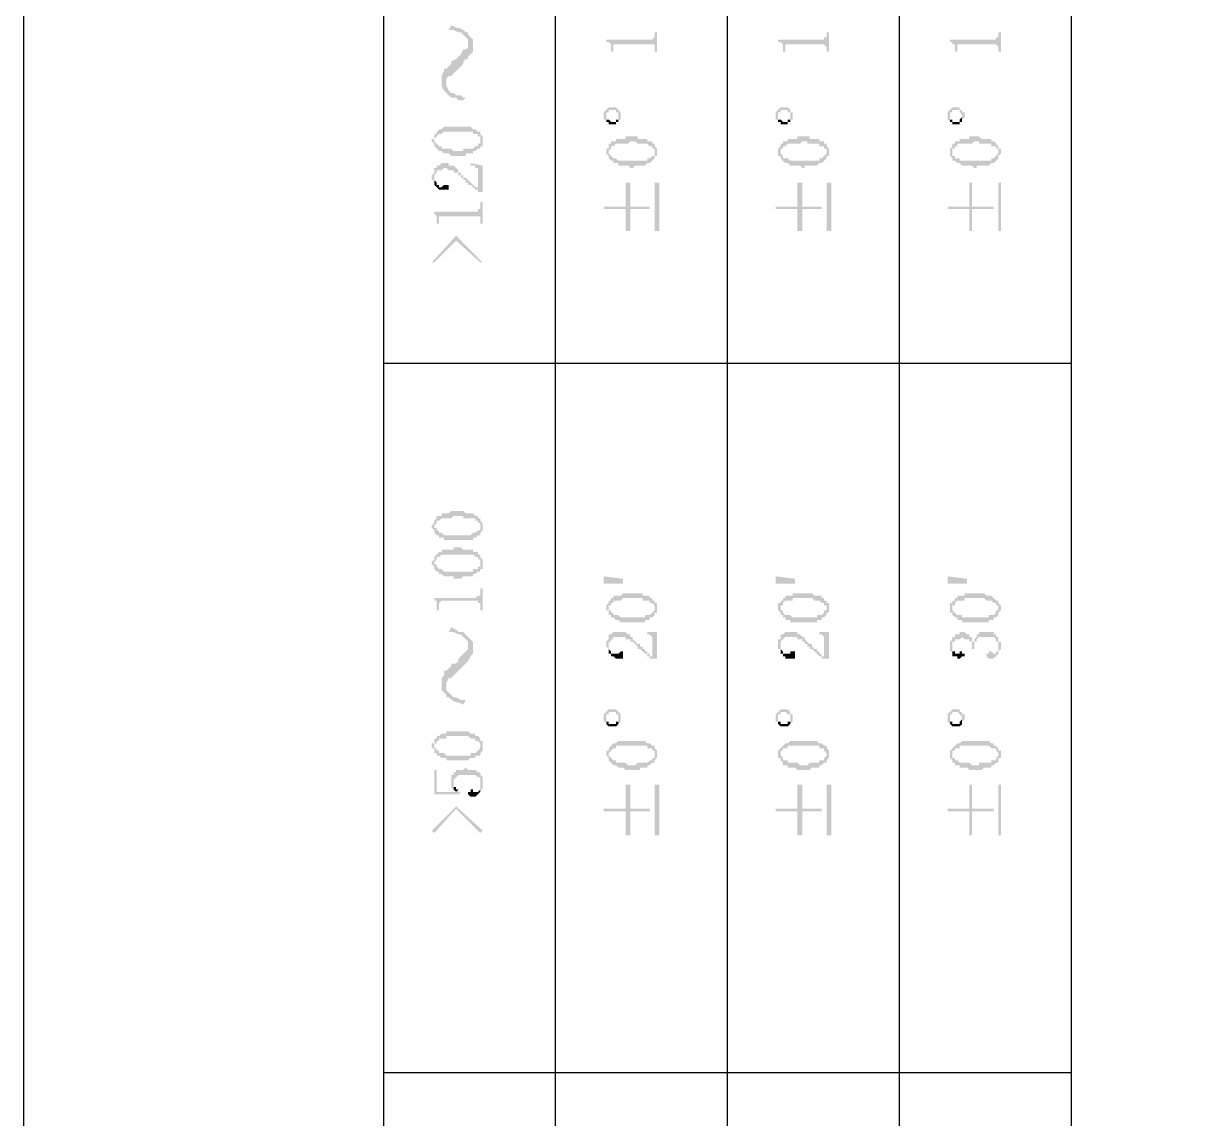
# Model space of a CAD drawing. Header units: millimetres. Extents: x 7018 to 13530, y 4187 to 5692.
# Drawn here: x 13109.91 to 13131.87, y 5208.54 to 5228.95 of the extents above; entities that cross this region are included whole.
import ezdxf

# ---------------------------------------------------------------- set-up
doc = ezdxf.new("R2010")
doc.units = ezdxf.units.MM

msp = doc.modelspace()

# ---------------------------------------------------------------- hatches: boundary and pattern name
at = {"transparency": 33554559}
for points in [[(13117.838, 5228.835), (13117.929, 5228.835), (13118.019, 5228.79), (13118.064, 5228.79), (13118.109, 5228.745), (13118.109, 5228.745), (13118.154, 5228.699), (13118.199, 5228.654), (13118.199, 5228.293), (13118.199, 5228.338), (13118.245, 5228.383), (13118.29, 5228.429), (13118.29, 5228.654), (13118.245, 5228.699), (13118.199, 5228.745), (13118.199, 5228.79), (13118.154, 5228.79), (13118.109, 5228.835), (13118.019, 5228.88), (13117.974, 5228.88), (13117.884, 5228.925)], [(13120.772, 5228.654), (13120.772, 5228.609), (13120.817, 5228.609), (13120.862, 5228.564), (13120.862, 5228.519), (13120.862, 5228.429), (13120.907, 5228.429), (13120.907, 5228.519), (13120.907, 5228.564), (13121.675, 5228.564), (13121.675, 5228.519), (13121.675, 5228.429), (13121.72, 5228.429), (13121.72, 5228.79), (13121.675, 5228.79), (13121.675, 5228.745), (13121.675, 5228.699), (13121.675, 5228.699), (13121.629, 5228.654), (13121.584, 5228.654)], [(13123.976, 5228.654), (13123.976, 5228.609), (13124.021, 5228.609), (13124.067, 5228.564), (13124.067, 5228.519), (13124.067, 5228.429), (13124.112, 5228.429), (13124.112, 5228.519), (13124.112, 5228.564), (13124.834, 5228.564), (13124.879, 5228.519), (13124.879, 5228.429), (13124.924, 5228.429), (13124.924, 5228.79), (13124.879, 5228.79), (13124.879, 5228.745), (13124.879, 5228.699), (13124.834, 5228.699), (13124.834, 5228.654), (13124.789, 5228.654)], [(13127.181, 5228.654), (13127.181, 5228.609), (13127.226, 5228.609), (13127.226, 5228.564), (13127.271, 5228.564), (13127.271, 5228.519), (13127.271, 5228.429), (13127.316, 5228.429), (13127.316, 5228.519), (13127.316, 5228.564), (13128.038, 5228.564), (13128.083, 5228.519), (13128.083, 5228.429), (13128.129, 5228.429), (13128.129, 5228.79), (13128.083, 5228.79), (13128.083, 5228.745), (13128.083, 5228.699), (13128.038, 5228.699), (13128.038, 5228.654), (13127.993, 5228.654)], [(13117.703, 5227.887), (13117.703, 5227.797), (13117.748, 5227.706), (13117.793, 5227.661), (13117.793, 5227.842), (13117.793, 5227.932), (13117.838, 5227.977), (13117.884, 5227.977), (13117.929, 5228.022), (13117.974, 5228.068), (13118.019, 5228.113), (13118.064, 5228.158), (13118.109, 5228.203), (13118.109, 5228.248), (13118.154, 5228.293), (13118.199, 5228.293), (13118.199, 5228.564), (13118.199, 5228.519), (13118.154, 5228.474), (13118.109, 5228.474), (13118.064, 5228.383), (13118.019, 5228.338), (13118.019, 5228.338), (13117.974, 5228.293), (13117.884, 5228.248), (13117.884, 5228.203), (13117.838, 5228.158), (13117.793, 5228.113), (13117.748, 5228.113), (13117.748, 5228.068), (13117.703, 5227.977), (13117.703, 5227.932)], [(13117.793, 5227.661), (13117.793, 5227.661), (13117.838, 5227.616), (13117.884, 5227.571), (13117.974, 5227.571), (13118.019, 5227.526), (13118.109, 5227.526), (13118.154, 5227.571), (13118.109, 5227.571), (13118.064, 5227.616), (13117.974, 5227.616), (13117.929, 5227.661), (13117.884, 5227.661), (13117.838, 5227.706), (13117.793, 5227.797), (13117.793, 5227.842)], [(13120.727, 5227.255), (13120.727, 5227.21), (13120.727, 5227.165), (13120.772, 5227.165), (13120.772, 5227.12), (13120.772, 5227.255), (13120.772, 5227.3), (13120.817, 5227.3), (13120.817, 5227.345), (13120.953, 5227.345), (13120.953, 5227.3), (13120.998, 5227.3), (13120.998, 5227.255), (13120.998, 5227.12), (13120.998, 5227.165), (13121.043, 5227.165), (13121.043, 5227.21), (13121.043, 5227.255), (13121.043, 5227.3), (13121.043, 5227.3), (13120.998, 5227.345), (13120.998, 5227.345), (13120.953, 5227.391), (13120.817, 5227.391), (13120.772, 5227.345), (13120.772, 5227.345), (13120.727, 5227.3)], [(13123.931, 5227.255), (13123.931, 5227.21), (13123.931, 5227.165), (13123.976, 5227.165), (13123.976, 5227.12), (13123.976, 5227.255), (13123.976, 5227.3), (13124.021, 5227.3), (13124.021, 5227.345), (13124.157, 5227.345), (13124.157, 5227.3), (13124.202, 5227.3), (13124.202, 5227.255), (13124.202, 5227.12), (13124.202, 5227.165), (13124.247, 5227.165), (13124.247, 5227.21), (13124.247, 5227.255), (13124.247, 5227.3), (13124.202, 5227.3), (13124.202, 5227.345), (13124.202, 5227.345), (13124.157, 5227.391), (13124.021, 5227.391), (13123.976, 5227.345), (13123.976, 5227.345), (13123.931, 5227.3)], [(13127.136, 5227.255), (13127.136, 5227.21), (13127.136, 5227.165), (13127.136, 5227.165), (13127.181, 5227.12), (13127.181, 5227.255), (13127.181, 5227.3), (13127.226, 5227.3), (13127.226, 5227.345), (13127.361, 5227.345), (13127.361, 5227.3), (13127.361, 5227.3), (13127.406, 5227.255), (13127.406, 5227.12), (13127.406, 5227.165), (13127.406, 5227.165), (13127.452, 5227.21), (13127.452, 5227.255), (13127.452, 5227.3), (13127.406, 5227.3), (13127.406, 5227.345), (13127.361, 5227.345), (13127.361, 5227.391), (13127.226, 5227.391), (13127.181, 5227.345), (13127.181, 5227.345), (13127.136, 5227.3)], [(13120.772, 5227.12), (13120.817, 5227.12), (13120.817, 5227.075), (13120.953, 5227.075), (13120.953, 5227.12), (13120.998, 5227.12), (13120.998, 5227.255), (13120.998, 5227.21), (13120.998, 5227.165), (13120.953, 5227.165), (13120.953, 5227.12), (13120.862, 5227.12), (13120.817, 5227.165), (13120.772, 5227.165), (13120.772, 5227.255), (13120.772, 5227.255)], [(13123.976, 5227.12), (13124.021, 5227.12), (13124.021, 5227.075), (13124.157, 5227.075), (13124.157, 5227.12), (13124.202, 5227.12), (13124.202, 5227.255), (13124.202, 5227.21), (13124.202, 5227.165), (13124.157, 5227.165), (13124.157, 5227.12), (13124.067, 5227.12), (13124.021, 5227.165), (13123.976, 5227.165), (13123.976, 5227.255), (13123.976, 5227.255)], [(13127.181, 5227.12), (13127.226, 5227.12), (13127.226, 5227.075), (13127.361, 5227.075), (13127.361, 5227.12), (13127.406, 5227.12), (13127.406, 5227.255), (13127.406, 5227.21), (13127.406, 5227.21), (13127.361, 5227.165), (13127.361, 5227.12), (13127.226, 5227.12), (13127.226, 5227.165), (13127.181, 5227.165), (13127.181, 5227.255), (13127.181, 5227.255)], [(13117.522, 5226.759), (13117.522, 5226.759), (13117.568, 5226.714), (13117.568, 5226.668), (13117.568, 5226.804), (13117.568, 5226.804), (13117.613, 5226.849), (13117.613, 5226.849), (13117.658, 5226.894), (13117.703, 5226.894), (13117.748, 5226.939), (13118.29, 5226.939), (13118.29, 5226.894), (13118.38, 5226.894), (13118.38, 5226.849), (13118.425, 5226.849), (13118.425, 5226.804), (13118.425, 5226.759), (13118.425, 5226.939), (13118.38, 5226.939), (13118.335, 5226.984), (13118.29, 5226.984), (13118.245, 5227.029), (13117.748, 5227.029), (13117.703, 5226.984), (13117.658, 5226.984), (13117.613, 5226.939), (13117.613, 5226.894), (13117.568, 5226.894), (13117.568, 5226.804), (13117.522, 5226.804)], [(13117.568, 5226.668), (13117.613, 5226.623), (13117.613, 5226.623), (13117.658, 5226.578), (13117.703, 5226.578), (13117.748, 5226.533), (13117.838, 5226.533), (13117.884, 5226.488), (13118.154, 5226.488), (13118.154, 5226.533), (13118.29, 5226.533), (13118.29, 5226.578), (13118.335, 5226.578), (13118.38, 5226.623), (13118.425, 5226.623), (13118.425, 5226.668), (13118.47, 5226.668), (13118.47, 5226.714), (13118.47, 5226.759), (13118.47, 5226.804), (13118.47, 5226.849), (13118.47, 5226.849), (13118.425, 5226.894), (13118.425, 5226.759), (13118.425, 5226.714), (13118.38, 5226.714), (13118.38, 5226.668), (13118.335, 5226.668), (13118.29, 5226.623), (13118.109, 5226.623), (13118.109, 5226.578), (13117.929, 5226.578), (13117.884, 5226.623), (13117.703, 5226.623), (13117.703, 5226.668), (13117.658, 5226.668), (13117.613, 5226.714), (13117.613, 5226.714), (13117.568, 5226.759), (13117.568, 5226.759)], [(13120.772, 5226.578), (13120.772, 5226.533), (13120.772, 5226.533), (13120.817, 5226.488), (13120.817, 5226.443), (13120.817, 5226.578), (13120.817, 5226.578), (13120.862, 5226.623), (13120.862, 5226.668), (13120.907, 5226.668), (13120.953, 5226.714), (13121.178, 5226.714), (13121.223, 5226.759), (13121.314, 5226.759), (13121.359, 5226.714), (13121.539, 5226.714), (13121.584, 5226.668), (13121.629, 5226.668), (13121.629, 5226.623), (13121.675, 5226.623), (13121.675, 5226.578), (13121.675, 5226.714), (13121.629, 5226.714), (13121.629, 5226.759), (13121.539, 5226.759), (13121.539, 5226.804), (13121.359, 5226.804), (13121.359, 5226.849), (13121.133, 5226.849), (13121.133, 5226.804), (13120.953, 5226.804), (13120.953, 5226.759), (13120.862, 5226.759), (13120.862, 5226.714), (13120.817, 5226.714), (13120.817, 5226.668), (13120.817, 5226.623), (13120.772, 5226.623)], [(13120.817, 5226.443), (13120.862, 5226.398), (13120.907, 5226.398), (13120.907, 5226.352), (13120.998, 5226.352), (13120.998, 5226.307), (13121.178, 5226.307), (13121.223, 5226.262), (13121.268, 5226.262), (13121.314, 5226.307), (13121.494, 5226.307), (13121.539, 5226.352), (13121.584, 5226.352), (13121.629, 5226.398), (13121.629, 5226.398), (13121.675, 5226.443), (13121.675, 5226.488), (13121.72, 5226.488), (13121.72, 5226.533), (13121.72, 5226.578), (13121.72, 5226.623), (13121.72, 5226.623), (13121.675, 5226.668), (13121.675, 5226.533), (13121.675, 5226.488), (13121.629, 5226.488), (13121.584, 5226.443), (13121.539, 5226.443), (13121.539, 5226.398), (13120.998, 5226.398), (13120.953, 5226.443), (13120.907, 5226.443), (13120.862, 5226.488), (13120.862, 5226.488), (13120.817, 5226.533), (13120.817, 5226.578)], [(13123.976, 5226.578), (13123.976, 5226.533), (13123.976, 5226.488), (13124.021, 5226.488), (13124.021, 5226.443), (13124.021, 5226.578), (13124.021, 5226.623), (13124.067, 5226.623), (13124.067, 5226.668), (13124.112, 5226.668), (13124.157, 5226.714), (13124.383, 5226.714), (13124.428, 5226.759), (13124.518, 5226.759), (13124.518, 5226.714), (13124.744, 5226.714), (13124.744, 5226.668), (13124.834, 5226.668), (13124.834, 5226.623), (13124.879, 5226.623), (13124.879, 5226.578), (13124.879, 5226.714), (13124.834, 5226.714), (13124.834, 5226.759), (13124.744, 5226.759), (13124.744, 5226.804), (13124.563, 5226.804), (13124.563, 5226.849), (13124.337, 5226.849), (13124.337, 5226.804), (13124.157, 5226.804), (13124.157, 5226.759), (13124.067, 5226.759), (13124.067, 5226.714), (13124.021, 5226.714), (13124.021, 5226.668), (13124.021, 5226.668), (13123.976, 5226.623)], [(13124.021, 5226.443), (13124.067, 5226.398), (13124.067, 5226.398), (13124.112, 5226.352), (13124.157, 5226.352), (13124.202, 5226.307), (13124.383, 5226.307), (13124.428, 5226.262), (13124.473, 5226.262), (13124.473, 5226.307), (13124.698, 5226.307), (13124.744, 5226.352), (13124.789, 5226.352), (13124.834, 5226.398), (13124.834, 5226.398), (13124.879, 5226.443), (13124.879, 5226.488), (13124.924, 5226.488), (13124.924, 5226.533), (13124.924, 5226.578), (13124.924, 5226.623), (13124.924, 5226.623), (13124.879, 5226.668), (13124.879, 5226.533), (13124.879, 5226.533), (13124.834, 5226.488), (13124.834, 5226.488), (13124.789, 5226.443), (13124.744, 5226.443), (13124.744, 5226.398), (13124.202, 5226.398), (13124.157, 5226.443), (13124.067, 5226.443), (13124.067, 5226.488), (13124.067, 5226.488), (13124.021, 5226.533), (13124.021, 5226.578)], [(13127.181, 5226.578), (13127.181, 5226.533), (13127.181, 5226.488), (13127.181, 5226.488), (13127.226, 5226.443), (13127.226, 5226.578), (13127.226, 5226.623), (13127.271, 5226.623), (13127.271, 5226.668), (13127.316, 5226.668), (13127.316, 5226.714), (13127.587, 5226.714), (13127.632, 5226.759), (13127.722, 5226.759), (13127.722, 5226.714), (13127.948, 5226.714), (13127.948, 5226.668), (13128.038, 5226.668), (13128.038, 5226.623), (13128.083, 5226.623), (13128.083, 5226.578), (13128.083, 5226.668), (13128.038, 5226.714), (13128.038, 5226.714), (13127.993, 5226.759), (13127.948, 5226.759), (13127.948, 5226.804), (13127.767, 5226.804), (13127.722, 5226.849), (13127.542, 5226.849), (13127.542, 5226.804), (13127.361, 5226.804), (13127.361, 5226.759), (13127.271, 5226.759), (13127.271, 5226.714), (13127.226, 5226.714), (13127.226, 5226.668), (13127.226, 5226.668), (13127.181, 5226.623)], [(13127.226, 5226.443), (13127.226, 5226.398), (13127.271, 5226.398), (13127.316, 5226.352), (13127.361, 5226.352), (13127.406, 5226.307), (13127.587, 5226.307), (13127.632, 5226.262), (13127.677, 5226.262), (13127.677, 5226.307), (13127.903, 5226.307), (13127.948, 5226.352), (13127.993, 5226.352), (13128.038, 5226.398), (13128.038, 5226.398), (13128.083, 5226.443), (13128.083, 5226.488), (13128.083, 5226.488), (13128.129, 5226.533), (13128.129, 5226.578), (13128.129, 5226.623), (13128.083, 5226.623), (13128.083, 5226.668), (13128.083, 5226.533), (13128.083, 5226.533), (13128.038, 5226.488), (13128.038, 5226.488), (13127.993, 5226.443), (13127.948, 5226.443), (13127.948, 5226.398), (13127.361, 5226.398), (13127.361, 5226.443), (13127.271, 5226.443), (13127.271, 5226.488), (13127.226, 5226.488), (13127.226, 5226.533), (13127.226, 5226.578)], [(13117.522, 5226.082), (13117.522, 5226.037), (13117.568, 5226.037), (13117.568, 5225.946), (13117.568, 5226.082), (13117.568, 5226.127), (13117.568, 5226.127), (13117.613, 5226.172), (13117.613, 5226.217), (13117.703, 5226.217), (13117.748, 5226.262), (13117.793, 5226.262), (13117.838, 5226.217), (13117.929, 5226.217), (13117.929, 5226.172), (13118.019, 5226.172), (13118.019, 5226.127), (13118.064, 5226.127), (13118.064, 5226.082), (13118.109, 5226.082), (13118.109, 5226.037), (13118.154, 5226.037), (13118.154, 5225.991), (13118.199, 5225.991), (13118.199, 5225.946), (13118.245, 5225.946), (13118.29, 5225.901), (13118.29, 5225.901), (13118.335, 5225.856), (13118.38, 5225.856), (13118.38, 5225.811), (13118.38, 5225.901), (13118.335, 5225.901), (13118.29, 5225.946), (13118.29, 5225.946), (13118.245, 5225.991), (13118.245, 5225.991), (13118.199, 5226.037), (13118.199, 5226.037), (13118.154, 5226.082), (13118.109, 5226.082), (13118.109, 5226.127), (13118.064, 5226.127), (13118.064, 5226.172), (13118.019, 5226.172), (13118.019, 5226.217), (13118.019, 5226.217), (13117.974, 5226.262), (13117.974, 5226.262), (13117.929, 5226.307), (13117.838, 5226.307), (13117.838, 5226.352), (13117.703, 5226.352), (13117.658, 5226.307), (13117.613, 5226.307), (13117.613, 5226.262), (13117.568, 5226.262), (13117.568, 5226.217), (13117.568, 5226.172), (13117.568, 5226.172), (13117.522, 5226.127)], [(13118.245, 5226.352), (13118.245, 5226.307), (13118.335, 5226.307), (13118.335, 5226.262), (13118.38, 5226.262), (13118.38, 5226.217), (13118.38, 5225.811), (13118.47, 5225.811), (13118.47, 5226.307)], [(13117.568, 5225.946), (13117.568, 5225.946), (13117.613, 5225.901), (13117.613, 5225.901), (13117.658, 5225.856), (13117.838, 5225.856), (13117.838, 5225.946), (13117.748, 5225.946), (13117.703, 5225.901), (13117.658, 5225.901), (13117.658, 5225.946), (13117.613, 5225.946), (13117.613, 5225.991), (13117.613, 5225.991), (13117.568, 5226.037), (13117.568, 5226.082)], [(13120.727, 5225.54), (13120.727, 5225.495), (13121.133, 5225.495), (13121.133, 5225.089), (13121.223, 5225.089), (13121.223, 5225.495), (13121.584, 5225.495), (13121.584, 5225.54), (13121.223, 5225.54), (13121.223, 5225.991), (13121.133, 5225.991), (13121.133, 5225.54)], [(13121.765, 5225.089), (13121.765, 5225.991), (13121.675, 5225.991), (13121.675, 5225.089)], [(13123.931, 5225.54), (13123.931, 5225.495), (13124.337, 5225.495), (13124.337, 5225.089), (13124.428, 5225.089), (13124.428, 5225.495), (13124.789, 5225.495), (13124.789, 5225.54), (13124.428, 5225.54), (13124.428, 5225.991), (13124.337, 5225.991), (13124.337, 5225.54)], [(13124.969, 5225.089), (13124.969, 5225.991), (13124.879, 5225.991), (13124.879, 5225.089)], [(13127.136, 5225.54), (13127.136, 5225.495), (13127.542, 5225.495), (13127.542, 5225.089), (13127.587, 5225.089), (13127.587, 5225.495), (13127.993, 5225.495), (13127.993, 5225.54), (13127.587, 5225.54), (13127.587, 5225.991), (13127.542, 5225.991), (13127.542, 5225.54)], [(13128.129, 5225.089), (13128.129, 5225.991), (13128.083, 5225.991), (13128.083, 5225.089)], [(13117.522, 5225.45), (13117.568, 5225.45), (13117.568, 5225.405), (13117.568, 5225.405), (13117.613, 5225.36), (13117.613, 5225.314), (13117.613, 5225.224), (13117.658, 5225.224), (13117.658, 5225.36), (13118.425, 5225.36), (13118.425, 5225.314), (13118.425, 5225.224), (13118.47, 5225.224), (13118.47, 5225.63), (13118.425, 5225.63), (13118.425, 5225.54), (13118.425, 5225.495), (13118.38, 5225.495), (13118.38, 5225.45), (13118.335, 5225.45)], [(13117.522, 5224.502), (13117.568, 5224.502), (13117.974, 5224.908), (13118.425, 5224.502), (13118.47, 5224.502), (13117.974, 5224.999)], [(13117.522, 5219.597), (13117.522, 5219.552), (13117.522, 5219.552), (13117.568, 5219.507), (13117.568, 5219.461), (13117.568, 5219.597), (13117.568, 5219.597), (13117.613, 5219.642), (13117.613, 5219.687), (13117.658, 5219.687), (13117.703, 5219.732), (13117.884, 5219.732), (13117.929, 5219.777), (13118.109, 5219.777), (13118.109, 5219.732), (13118.335, 5219.732), (13118.335, 5219.687), (13118.38, 5219.687), (13118.38, 5219.642), (13118.425, 5219.642), (13118.425, 5219.597), (13118.425, 5219.732), (13118.38, 5219.732), (13118.38, 5219.777), (13118.335, 5219.777), (13118.29, 5219.823), (13118.154, 5219.823), (13118.109, 5219.868), (13117.884, 5219.868), (13117.838, 5219.823), (13117.703, 5219.823), (13117.703, 5219.777), (13117.613, 5219.777), (13117.613, 5219.732), (13117.613, 5219.732), (13117.568, 5219.687), (13117.568, 5219.642), (13117.568, 5219.642)], [(13117.568, 5219.461), (13117.613, 5219.416), (13117.658, 5219.416), (13117.658, 5219.371), (13117.748, 5219.371), (13117.748, 5219.326), (13118.29, 5219.326), (13118.29, 5219.371), (13118.335, 5219.371), (13118.38, 5219.416), (13118.425, 5219.416), (13118.425, 5219.461), (13118.425, 5219.461), (13118.47, 5219.507), (13118.47, 5219.552), (13118.47, 5219.597), (13118.47, 5219.642), (13118.47, 5219.642), (13118.425, 5219.687), (13118.425, 5219.552), (13118.425, 5219.507), (13118.38, 5219.507), (13118.335, 5219.461), (13118.29, 5219.461), (13118.245, 5219.416), (13117.748, 5219.416), (13117.703, 5219.461), (13117.658, 5219.461), (13117.658, 5219.507), (13117.613, 5219.507), (13117.613, 5219.552), (13117.568, 5219.552), (13117.568, 5219.597)], [(13117.522, 5218.92), (13117.522, 5218.875), (13117.522, 5218.875), (13117.568, 5218.83), (13117.568, 5218.784), (13117.568, 5218.92), (13117.568, 5218.92), (13117.613, 5218.965), (13117.613, 5219.01), (13117.658, 5219.01), (13117.703, 5219.055), (13118.29, 5219.055), (13118.335, 5219.01), (13118.38, 5219.01), (13118.38, 5218.965), (13118.425, 5218.965), (13118.425, 5218.92), (13118.425, 5219.055), (13118.38, 5219.055), (13118.38, 5219.1), (13118.29, 5219.1), (13118.29, 5219.146), (13118.109, 5219.146), (13118.064, 5219.191), (13117.929, 5219.191), (13117.929, 5219.146), (13117.703, 5219.146), (13117.703, 5219.1), (13117.658, 5219.1), (13117.613, 5219.055), (13117.613, 5219.055), (13117.568, 5219.01), (13117.568, 5218.965), (13117.568, 5218.965)], [(13117.568, 5218.784), (13117.613, 5218.739), (13117.658, 5218.739), (13117.658, 5218.694), (13117.703, 5218.694), (13117.748, 5218.649), (13117.929, 5218.649), (13117.929, 5218.604), (13118.064, 5218.604), (13118.109, 5218.649), (13118.29, 5218.649), (13118.29, 5218.694), (13118.335, 5218.694), (13118.38, 5218.739), (13118.425, 5218.739), (13118.425, 5218.784), (13118.47, 5218.784), (13118.47, 5218.83), (13118.47, 5218.92), (13118.47, 5218.965), (13118.47, 5218.965), (13118.425, 5219.01), (13118.425, 5218.875), (13118.425, 5218.83), (13118.38, 5218.83), (13118.38, 5218.784), (13118.29, 5218.784), (13118.29, 5218.739), (13117.748, 5218.739), (13117.703, 5218.784), (13117.658, 5218.784), (13117.613, 5218.83), (13117.613, 5218.875), (13117.568, 5218.875), (13117.568, 5218.92)], [(13120.727, 5218.649), (13121.088, 5218.604), (13121.088, 5218.514), (13120.727, 5218.514)], [(13123.931, 5218.649), (13124.292, 5218.604), (13124.292, 5218.514), (13123.931, 5218.514)], [(13127.136, 5218.649), (13127.497, 5218.604), (13127.497, 5218.514), (13127.136, 5218.514)], [(13117.522, 5218.243), (13117.568, 5218.243), (13117.568, 5218.198), (13117.613, 5218.198), (13117.613, 5218.153), (13117.613, 5218.017), (13117.658, 5218.017), (13117.658, 5218.153), (13117.658, 5218.153), (13117.703, 5218.198), (13118.38, 5218.198), (13118.38, 5218.153), (13118.425, 5218.153), (13118.425, 5218.017), (13118.47, 5218.017), (13118.47, 5218.423), (13118.425, 5218.423), (13118.425, 5218.333), (13118.425, 5218.288), (13118.38, 5218.288), (13118.335, 5218.243)], [(13120.772, 5218.062), (13120.772, 5218.017), (13120.817, 5218.017), (13120.817, 5217.972), (13120.817, 5217.927), (13120.817, 5218.062), (13120.817, 5218.107), (13120.862, 5218.107), (13120.862, 5218.153), (13120.907, 5218.153), (13120.907, 5218.198), (13121.043, 5218.198), (13121.088, 5218.243), (13121.449, 5218.243), (13121.449, 5218.198), (13121.584, 5218.198), (13121.584, 5218.153), (13121.629, 5218.153), (13121.675, 5218.107), (13121.675, 5218.062), (13121.675, 5218.198), (13121.629, 5218.198), (13121.629, 5218.243), (13121.584, 5218.243), (13121.584, 5218.288), (13121.449, 5218.288), (13121.449, 5218.333), (13121.088, 5218.333), (13121.043, 5218.288), (13120.907, 5218.288), (13120.907, 5218.243), (13120.862, 5218.243), (13120.862, 5218.198), (13120.817, 5218.198), (13120.817, 5218.153), (13120.817, 5218.153), (13120.772, 5218.107)], [(13123.976, 5218.062), (13123.976, 5218.017), (13123.976, 5218.017), (13124.021, 5217.972), (13124.021, 5217.927), (13124.021, 5218.062), (13124.021, 5218.107), (13124.067, 5218.107), (13124.067, 5218.153), (13124.067, 5218.153), (13124.112, 5218.198), (13124.247, 5218.198), (13124.247, 5218.243), (13124.608, 5218.243), (13124.653, 5218.198), (13124.744, 5218.198), (13124.789, 5218.153), (13124.834, 5218.153), (13124.834, 5218.107), (13124.879, 5218.107), (13124.879, 5218.062), (13124.879, 5218.198), (13124.834, 5218.198), (13124.834, 5218.243), (13124.789, 5218.243), (13124.789, 5218.288), (13124.653, 5218.288), (13124.608, 5218.333), (13124.247, 5218.333), (13124.247, 5218.288), (13124.112, 5218.288), (13124.112, 5218.243), (13124.067, 5218.243), (13124.067, 5218.198), (13124.021, 5218.198), (13124.021, 5218.153), (13123.976, 5218.153)], [(13127.181, 5218.062), (13127.181, 5218.017), (13127.181, 5217.972), (13127.226, 5217.972), (13127.226, 5217.927), (13127.226, 5218.062), (13127.226, 5218.107), (13127.271, 5218.107), (13127.271, 5218.153), (13127.271, 5218.153), (13127.316, 5218.198), (13127.452, 5218.198), (13127.452, 5218.243), (13127.813, 5218.243), (13127.858, 5218.198), (13127.948, 5218.198), (13127.993, 5218.153), (13128.038, 5218.153), (13128.038, 5218.107), (13128.083, 5218.107), (13128.083, 5218.062), (13128.083, 5218.198), (13128.038, 5218.198), (13127.993, 5218.243), (13127.993, 5218.243), (13127.948, 5218.288), (13127.858, 5218.288), (13127.813, 5218.333), (13127.452, 5218.333), (13127.452, 5218.288), (13127.316, 5218.288), (13127.316, 5218.243), (13127.271, 5218.243), (13127.271, 5218.198), (13127.226, 5218.198), (13127.226, 5218.153), (13127.181, 5218.153)], [(13120.817, 5217.927), (13120.862, 5217.927), (13120.862, 5217.882), (13120.907, 5217.882), (13120.953, 5217.837), (13120.998, 5217.837), (13121.043, 5217.792), (13121.494, 5217.792), (13121.494, 5217.837), (13121.584, 5217.837), (13121.584, 5217.882), (13121.629, 5217.882), (13121.675, 5217.927), (13121.675, 5217.972), (13121.72, 5217.972), (13121.72, 5218.017), (13121.72, 5218.062), (13121.72, 5218.107), (13121.72, 5218.153), (13121.675, 5218.153), (13121.675, 5218.198), (13121.675, 5218.017), (13121.675, 5218.017), (13121.629, 5217.972), (13121.629, 5217.972), (13121.584, 5217.927), (13121.494, 5217.927), (13121.494, 5217.882), (13121.043, 5217.882), (13120.998, 5217.927), (13120.907, 5217.927), (13120.907, 5217.972), (13120.862, 5217.972), (13120.862, 5218.017), (13120.817, 5218.017), (13120.817, 5218.062)], [(13124.021, 5217.927), (13124.067, 5217.927), (13124.067, 5217.882), (13124.112, 5217.882), (13124.112, 5217.837), (13124.202, 5217.837), (13124.202, 5217.792), (13124.698, 5217.792), (13124.698, 5217.837), (13124.789, 5217.837), (13124.789, 5217.882), (13124.834, 5217.882), (13124.879, 5217.927), (13124.879, 5217.972), (13124.924, 5217.972), (13124.924, 5218.017), (13124.924, 5218.062), (13124.924, 5218.107), (13124.924, 5218.153), (13124.879, 5218.153), (13124.879, 5218.198), (13124.879, 5218.017), (13124.834, 5218.017), (13124.834, 5217.972), (13124.834, 5217.972), (13124.789, 5217.927), (13124.698, 5217.927), (13124.698, 5217.882), (13124.247, 5217.882), (13124.202, 5217.927), (13124.112, 5217.927), (13124.067, 5217.972), (13124.067, 5218.017), (13124.021, 5218.017), (13124.021, 5218.062)], [(13127.226, 5217.927), (13127.226, 5217.927), (13127.271, 5217.882), (13127.316, 5217.882), (13127.316, 5217.837), (13127.406, 5217.837), (13127.406, 5217.792), (13127.903, 5217.792), (13127.903, 5217.837), (13127.993, 5217.837), (13127.993, 5217.882), (13128.038, 5217.882), (13128.083, 5217.927), (13128.083, 5217.972), (13128.083, 5217.972), (13128.129, 5218.017), (13128.129, 5218.062), (13128.129, 5218.107), (13128.129, 5218.107), (13128.083, 5218.153), (13128.083, 5218.198), (13128.083, 5218.017), (13128.038, 5218.017), (13128.038, 5217.972), (13128.038, 5217.972), (13127.993, 5217.927), (13127.903, 5217.927), (13127.903, 5217.882), (13127.406, 5217.882), (13127.406, 5217.927), (13127.316, 5217.927), (13127.271, 5217.972), (13127.271, 5217.972), (13127.226, 5218.017), (13127.226, 5218.062)], [(13117.838, 5217.611), (13117.929, 5217.611), (13118.019, 5217.566), (13118.064, 5217.566), (13118.109, 5217.521), (13118.109, 5217.521), (13118.154, 5217.476), (13118.199, 5217.431), (13118.199, 5217.069), (13118.199, 5217.069), (13118.245, 5217.16), (13118.29, 5217.205), (13118.29, 5217.431), (13118.245, 5217.476), (13118.199, 5217.521), (13118.199, 5217.521), (13118.154, 5217.566), (13118.109, 5217.611), (13118.019, 5217.611), (13117.974, 5217.656), (13117.884, 5217.701)], [(13120.772, 5217.385), (13120.772, 5217.34), (13120.772, 5217.34), (13120.817, 5217.295), (13120.817, 5217.25), (13120.817, 5217.385), (13120.817, 5217.431), (13120.862, 5217.431), (13120.862, 5217.476), (13120.907, 5217.476), (13120.907, 5217.521), (13121.133, 5217.521), (13121.133, 5217.476), (13121.223, 5217.476), (13121.223, 5217.431), (13121.268, 5217.431), (13121.314, 5217.385), (13121.314, 5217.385), (13121.359, 5217.34), (13121.359, 5217.295), (13121.404, 5217.295), (13121.449, 5217.25), (13121.449, 5217.25), (13121.494, 5217.205), (13121.539, 5217.205), (13121.539, 5217.16), (13121.584, 5217.16), (13121.584, 5217.115), (13121.629, 5217.115), (13121.629, 5217.16), (13121.584, 5217.16), (13121.584, 5217.205), (13121.539, 5217.205), (13121.539, 5217.25), (13121.494, 5217.25), (13121.494, 5217.295), (13121.449, 5217.295), (13121.449, 5217.34), (13121.404, 5217.34), (13121.404, 5217.385), (13121.359, 5217.385), (13121.314, 5217.431), (13121.314, 5217.431), (13121.268, 5217.476), (13121.268, 5217.521), (13121.223, 5217.521), (13121.223, 5217.566), (13121.178, 5217.566), (13121.133, 5217.611), (13120.907, 5217.611), (13120.862, 5217.566), (13120.817, 5217.566), (13120.817, 5217.521), (13120.817, 5217.476), (13120.817, 5217.476), (13120.772, 5217.431)], [(13121.494, 5217.611), (13121.539, 5217.611), (13121.539, 5217.566), (13121.584, 5217.566), (13121.629, 5217.521), (13121.629, 5217.115), (13121.72, 5217.115), (13121.72, 5217.611)], [(13123.976, 5217.385), (13123.976, 5217.34), (13123.976, 5217.295), (13124.021, 5217.295), (13124.021, 5217.25), (13124.021, 5217.385), (13124.021, 5217.431), (13124.021, 5217.431), (13124.067, 5217.476), (13124.067, 5217.476), (13124.112, 5217.521), (13124.337, 5217.521), (13124.337, 5217.476), (13124.428, 5217.476), (13124.428, 5217.431), (13124.473, 5217.431), (13124.473, 5217.385), (13124.518, 5217.385), (13124.518, 5217.34), (13124.563, 5217.34), (13124.563, 5217.295), (13124.608, 5217.295), (13124.653, 5217.25), (13124.653, 5217.25), (13124.698, 5217.205), (13124.698, 5217.205), (13124.744, 5217.16), (13124.789, 5217.16), (13124.789, 5217.115), (13124.834, 5217.115), (13124.834, 5217.16), (13124.789, 5217.16), (13124.789, 5217.205), (13124.744, 5217.205), (13124.744, 5217.25), (13124.698, 5217.25), (13124.698, 5217.295), (13124.653, 5217.295), (13124.608, 5217.34), (13124.608, 5217.385), (13124.563, 5217.385), (13124.518, 5217.431), (13124.518, 5217.431), (13124.473, 5217.476), (13124.473, 5217.521), (13124.428, 5217.521), (13124.383, 5217.566), (13124.337, 5217.566), (13124.337, 5217.611), (13124.112, 5217.611), (13124.067, 5217.566), (13124.021, 5217.566), (13124.021, 5217.521), (13124.021, 5217.476), (13123.976, 5217.476)], [(13124.698, 5217.611), (13124.744, 5217.611), (13124.744, 5217.566), (13124.789, 5217.566), (13124.834, 5217.521), (13124.834, 5217.115), (13124.924, 5217.115), (13124.924, 5217.611)], [(13127.181, 5217.34), (13127.181, 5217.25), (13127.226, 5217.25), (13127.226, 5217.34), (13127.226, 5217.385), (13127.226, 5217.431), (13127.271, 5217.431), (13127.271, 5217.476), (13127.361, 5217.476), (13127.406, 5217.521), (13127.452, 5217.476), (13127.542, 5217.476), (13127.542, 5217.431), (13127.587, 5217.431), (13127.587, 5217.385), (13127.587, 5217.34), (13127.587, 5217.295), (13127.632, 5217.295), (13127.632, 5217.34), (13127.632, 5217.431), (13127.677, 5217.431), (13127.677, 5217.476), (13127.677, 5217.476), (13127.722, 5217.521), (13127.993, 5217.521), (13128.038, 5217.476), (13128.038, 5217.431), (13128.083, 5217.431), (13128.083, 5217.385), (13128.083, 5217.34), (13128.083, 5217.521), (13128.038, 5217.521), (13128.038, 5217.566), (13127.993, 5217.566), (13127.993, 5217.611), (13127.722, 5217.611), (13127.722, 5217.566), (13127.677, 5217.566), (13127.677, 5217.521), (13127.677, 5217.521), (13127.632, 5217.476), (13127.632, 5217.431), (13127.587, 5217.431), (13127.587, 5217.521), (13127.542, 5217.521), (13127.542, 5217.566), (13127.497, 5217.566), (13127.452, 5217.611), (13127.361, 5217.611), (13127.361, 5217.566), (13127.271, 5217.566), (13127.271, 5217.521), (13127.226, 5217.521), (13127.226, 5217.476), (13127.226, 5217.476), (13127.181, 5217.431), (13127.181, 5217.385)], [(13127.858, 5217.16), (13127.858, 5217.16), (13127.903, 5217.115), (13127.993, 5217.115), (13128.038, 5217.16), (13128.038, 5217.16), (13128.083, 5217.205), (13128.083, 5217.25), (13128.083, 5217.25), (13128.129, 5217.295), (13128.129, 5217.34), (13128.129, 5217.385), (13128.129, 5217.431), (13128.083, 5217.431), (13128.083, 5217.476), (13128.083, 5217.34), (13128.083, 5217.295), (13128.083, 5217.25), (13128.038, 5217.25), (13128.038, 5217.205), (13127.993, 5217.205), (13127.948, 5217.25), (13127.903, 5217.25), (13127.903, 5217.205), (13127.858, 5217.205)], [(13117.703, 5216.663), (13117.703, 5216.528), (13117.748, 5216.483), (13117.793, 5216.438), (13117.793, 5216.618), (13117.793, 5216.663), (13117.838, 5216.754), (13117.884, 5216.754), (13117.929, 5216.799), (13117.974, 5216.844), (13118.019, 5216.889), (13118.064, 5216.934), (13118.109, 5216.979), (13118.109, 5216.979), (13118.154, 5217.024), (13118.199, 5217.069), (13118.199, 5217.34), (13118.199, 5217.295), (13118.154, 5217.25), (13118.109, 5217.205), (13118.064, 5217.16), (13118.019, 5217.115), (13118.019, 5217.069), (13117.974, 5217.024), (13117.884, 5217.024), (13117.884, 5216.979), (13117.838, 5216.934), (13117.793, 5216.889), (13117.748, 5216.889), (13117.748, 5216.799), (13117.703, 5216.754), (13117.703, 5216.708)], [(13120.817, 5217.25), (13120.817, 5217.205), (13120.862, 5217.205), (13120.862, 5217.16), (13120.907, 5217.16), (13120.953, 5217.115), (13121.088, 5217.115), (13121.088, 5217.205), (13121.088, 5217.25), (13121.043, 5217.25), (13120.998, 5217.205), (13120.862, 5217.205), (13120.862, 5217.25), (13120.862, 5217.25), (13120.817, 5217.295), (13120.817, 5217.34), (13120.817, 5217.34)], [(13124.021, 5217.25), (13124.021, 5217.205), (13124.067, 5217.205), (13124.067, 5217.16), (13124.112, 5217.16), (13124.112, 5217.115), (13124.292, 5217.115), (13124.292, 5217.205), (13124.292, 5217.25), (13124.202, 5217.25), (13124.202, 5217.205), (13124.067, 5217.205), (13124.067, 5217.25), (13124.067, 5217.25), (13124.021, 5217.295), (13124.021, 5217.34), (13124.021, 5217.34)], [(13127.226, 5217.25), (13127.226, 5217.205), (13127.226, 5217.16), (13127.316, 5217.16), (13127.316, 5217.115), (13127.361, 5217.115), (13127.406, 5217.16), (13127.452, 5217.16), (13127.452, 5217.205), (13127.406, 5217.205), (13127.406, 5217.25), (13127.361, 5217.25), (13127.361, 5217.205), (13127.271, 5217.205), (13127.271, 5217.25), (13127.226, 5217.25), (13127.226, 5217.295), (13127.226, 5217.34)], [(13117.793, 5216.438), (13117.793, 5216.392), (13117.838, 5216.392), (13117.884, 5216.347), (13117.974, 5216.302), (13118.019, 5216.302), (13118.109, 5216.257), (13118.154, 5216.347), (13118.064, 5216.347), (13117.974, 5216.392), (13117.929, 5216.392), (13117.884, 5216.438), (13117.884, 5216.438), (13117.838, 5216.483), (13117.793, 5216.528), (13117.793, 5216.618)], [(13120.727, 5216.031), (13120.727, 5215.941), (13120.772, 5215.941), (13120.772, 5215.896), (13120.772, 5216.077), (13120.817, 5216.077), (13120.817, 5216.122), (13120.953, 5216.122), (13120.953, 5216.077), (13120.998, 5216.077), (13120.998, 5216.031), (13120.998, 5215.896), (13120.998, 5215.896), (13121.043, 5215.941), (13121.043, 5215.986), (13121.043, 5216.077), (13121.043, 5216.077), (13120.998, 5216.122), (13120.998, 5216.122), (13120.953, 5216.167), (13120.817, 5216.167), (13120.772, 5216.122), (13120.772, 5216.122), (13120.727, 5216.077)], [(13123.931, 5216.031), (13123.931, 5215.941), (13123.976, 5215.941), (13123.976, 5215.896), (13123.976, 5216.077), (13124.021, 5216.077), (13124.021, 5216.122), (13124.112, 5216.122), (13124.157, 5216.077), (13124.202, 5216.077), (13124.202, 5216.031), (13124.202, 5215.896), (13124.202, 5215.896), (13124.247, 5215.941), (13124.247, 5215.986), (13124.247, 5216.077), (13124.202, 5216.077), (13124.202, 5216.122), (13124.202, 5216.122), (13124.157, 5216.167), (13124.021, 5216.167), (13123.976, 5216.122), (13123.976, 5216.122), (13123.931, 5216.077)], [(13127.136, 5216.031), (13127.136, 5215.941), (13127.136, 5215.941), (13127.181, 5215.896), (13127.181, 5216.077), (13127.226, 5216.077), (13127.226, 5216.122), (13127.316, 5216.122), (13127.361, 5216.077), (13127.361, 5216.077), (13127.406, 5216.031), (13127.406, 5215.896), (13127.406, 5215.941), (13127.452, 5215.986), (13127.452, 5216.077), (13127.406, 5216.077), (13127.406, 5216.122), (13127.361, 5216.122), (13127.361, 5216.167), (13127.226, 5216.167), (13127.181, 5216.122), (13127.181, 5216.122), (13127.136, 5216.077)], [(13120.772, 5215.896), (13120.772, 5215.896), (13120.817, 5215.851), (13120.953, 5215.851), (13120.998, 5215.896), (13120.998, 5216.031), (13120.998, 5215.986), (13120.998, 5215.941), (13120.953, 5215.941), (13120.953, 5215.896), (13120.817, 5215.896), (13120.817, 5215.941), (13120.772, 5215.941), (13120.772, 5215.986), (13120.772, 5215.986)], [(13123.976, 5215.896), (13123.976, 5215.896), (13124.021, 5215.851), (13124.157, 5215.851), (13124.202, 5215.896), (13124.202, 5216.031), (13124.202, 5215.986), (13124.202, 5215.941), (13124.157, 5215.941), (13124.157, 5215.896), (13124.021, 5215.896), (13124.021, 5215.941), (13123.976, 5215.941), (13123.976, 5215.986), (13123.976, 5215.986)], [(13127.181, 5215.896), (13127.181, 5215.896), (13127.226, 5215.851), (13127.361, 5215.851), (13127.406, 5215.896), (13127.406, 5216.031), (13127.406, 5215.986), (13127.406, 5215.986), (13127.361, 5215.941), (13127.361, 5215.896), (13127.226, 5215.896), (13127.226, 5215.941), (13127.181, 5215.941), (13127.181, 5215.986), (13127.181, 5215.986)], [(13117.522, 5215.49), (13117.522, 5215.445), (13117.568, 5215.445), (13117.568, 5215.4), (13117.568, 5215.354), (13117.568, 5215.49), (13117.568, 5215.535), (13117.613, 5215.535), (13117.613, 5215.58), (13117.658, 5215.58), (13117.658, 5215.625), (13117.793, 5215.625), (13117.793, 5215.67), (13118.199, 5215.67), (13118.245, 5215.625), (13118.335, 5215.625), (13118.335, 5215.58), (13118.38, 5215.58), (13118.425, 5215.535), (13118.425, 5215.49), (13118.425, 5215.625), (13118.425, 5215.625), (13118.38, 5215.67), (13118.335, 5215.67), (13118.335, 5215.715), (13118.245, 5215.715), (13118.199, 5215.761), (13117.793, 5215.761), (13117.793, 5215.715), (13117.703, 5215.715), (13117.658, 5215.67), (13117.613, 5215.67), (13117.613, 5215.625), (13117.568, 5215.625), (13117.568, 5215.58), (13117.568, 5215.535), (13117.522, 5215.535)], [(13117.568, 5215.354), (13117.613, 5215.354), (13117.613, 5215.309), (13117.658, 5215.309), (13117.703, 5215.264), (13117.793, 5215.264), (13117.793, 5215.219), (13118.199, 5215.219), (13118.245, 5215.264), (13118.335, 5215.264), (13118.335, 5215.309), (13118.425, 5215.309), (13118.425, 5215.354), (13118.425, 5215.354), (13118.47, 5215.4), (13118.47, 5215.445), (13118.47, 5215.49), (13118.47, 5215.535), (13118.47, 5215.58), (13118.425, 5215.58), (13118.425, 5215.625), (13118.425, 5215.49), (13118.425, 5215.445), (13118.425, 5215.445), (13118.38, 5215.4), (13118.38, 5215.4), (13118.335, 5215.354), (13118.245, 5215.354), (13118.245, 5215.309), (13117.793, 5215.309), (13117.748, 5215.354), (13117.658, 5215.354), (13117.658, 5215.4), (13117.613, 5215.4), (13117.613, 5215.445), (13117.568, 5215.445), (13117.568, 5215.49)], [(13120.772, 5215.309), (13120.772, 5215.309), (13120.817, 5215.264), (13120.817, 5215.219), (13120.817, 5215.354), (13120.817, 5215.354), (13120.862, 5215.4), (13120.862, 5215.4), (13120.907, 5215.445), (13120.953, 5215.445), (13120.953, 5215.49), (13121.539, 5215.49), (13121.539, 5215.445), (13121.629, 5215.445), (13121.629, 5215.4), (13121.675, 5215.4), (13121.675, 5215.354), (13121.675, 5215.309), (13121.675, 5215.49), (13121.629, 5215.49), (13121.584, 5215.535), (13121.539, 5215.535), (13121.494, 5215.58), (13120.998, 5215.58), (13120.953, 5215.535), (13120.907, 5215.535), (13120.862, 5215.49), (13120.862, 5215.49), (13120.817, 5215.445), (13120.817, 5215.4), (13120.772, 5215.4), (13120.772, 5215.354)], [(13120.817, 5215.219), (13120.862, 5215.174), (13120.862, 5215.174), (13120.907, 5215.129), (13120.953, 5215.129), (13120.998, 5215.084), (13121.088, 5215.084), (13121.133, 5215.039), (13121.404, 5215.039), (13121.404, 5215.084), (13121.539, 5215.084), (13121.539, 5215.129), (13121.584, 5215.129), (13121.629, 5215.174), (13121.675, 5215.174), (13121.675, 5215.219), (13121.675, 5215.219), (13121.72, 5215.264), (13121.72, 5215.309), (13121.72, 5215.354), (13121.72, 5215.4), (13121.72, 5215.4), (13121.675, 5215.445), (13121.675, 5215.309), (13121.675, 5215.264), (13121.629, 5215.264), (13121.629, 5215.219), (13121.584, 5215.219), (13121.539, 5215.174), (13121.359, 5215.174), (13121.314, 5215.129), (13121.178, 5215.129), (13121.133, 5215.174), (13120.953, 5215.174), (13120.953, 5215.219), (13120.907, 5215.219), (13120.862, 5215.264), (13120.862, 5215.264), (13120.817, 5215.309), (13120.817, 5215.309)], [(13123.976, 5215.309), (13123.976, 5215.264), (13124.021, 5215.264), (13124.021, 5215.219), (13124.021, 5215.354), (13124.021, 5215.4), (13124.067, 5215.4), (13124.067, 5215.445), (13124.157, 5215.445), (13124.157, 5215.49), (13124.744, 5215.49), (13124.744, 5215.445), (13124.834, 5215.445), (13124.834, 5215.4), (13124.834, 5215.4), (13124.879, 5215.354), (13124.879, 5215.309), (13124.879, 5215.49), (13124.834, 5215.49), (13124.789, 5215.535), (13124.744, 5215.535), (13124.698, 5215.58), (13124.202, 5215.58), (13124.157, 5215.535), (13124.112, 5215.535), (13124.067, 5215.49), (13124.067, 5215.49), (13124.021, 5215.445), (13124.021, 5215.445), (13123.976, 5215.4), (13123.976, 5215.354)], [(13124.021, 5215.219), (13124.067, 5215.174), (13124.067, 5215.129), (13124.157, 5215.129), (13124.157, 5215.084), (13124.292, 5215.084), (13124.337, 5215.039), (13124.563, 5215.039), (13124.608, 5215.084), (13124.744, 5215.084), (13124.744, 5215.129), (13124.789, 5215.129), (13124.834, 5215.174), (13124.879, 5215.174), (13124.879, 5215.219), (13124.879, 5215.219), (13124.924, 5215.264), (13124.924, 5215.309), (13124.924, 5215.354), (13124.924, 5215.4), (13124.924, 5215.4), (13124.879, 5215.445), (13124.879, 5215.309), (13124.879, 5215.309), (13124.834, 5215.264), (13124.834, 5215.219), (13124.744, 5215.219), (13124.744, 5215.174), (13124.563, 5215.174), (13124.518, 5215.129), (13124.383, 5215.129), (13124.337, 5215.174), (13124.157, 5215.174), (13124.157, 5215.219), (13124.067, 5215.219), (13124.067, 5215.264), (13124.067, 5215.264), (13124.021, 5215.309), (13124.021, 5215.309)], [(13127.181, 5215.309), (13127.181, 5215.264), (13127.181, 5215.264), (13127.226, 5215.219), (13127.226, 5215.354), (13127.226, 5215.4), (13127.271, 5215.4), (13127.271, 5215.445), (13127.361, 5215.445), (13127.361, 5215.49), (13127.903, 5215.49), (13127.948, 5215.445), (13128.038, 5215.445), (13128.038, 5215.4), (13128.038, 5215.4), (13128.083, 5215.354), (13128.083, 5215.309), (13128.083, 5215.445), (13128.038, 5215.49), (13127.993, 5215.49), (13127.993, 5215.535), (13127.948, 5215.535), (13127.903, 5215.58), (13127.406, 5215.58), (13127.361, 5215.535), (13127.316, 5215.535), (13127.271, 5215.49), (13127.271, 5215.49), (13127.226, 5215.445), (13127.226, 5215.445), (13127.181, 5215.4), (13127.181, 5215.354)], [(13127.226, 5215.219), (13127.226, 5215.174), (13127.271, 5215.174), (13127.271, 5215.129), (13127.361, 5215.129), (13127.361, 5215.084), (13127.497, 5215.084), (13127.542, 5215.039), (13127.767, 5215.039), (13127.813, 5215.084), (13127.948, 5215.084), (13127.948, 5215.129), (13127.993, 5215.129), (13128.038, 5215.174), (13128.083, 5215.174), (13128.083, 5215.219), (13128.083, 5215.264), (13128.129, 5215.264), (13128.129, 5215.309), (13128.129, 5215.354), (13128.129, 5215.4), (13128.083, 5215.4), (13128.083, 5215.445), (13128.083, 5215.309), (13128.083, 5215.309), (13128.038, 5215.264), (13128.038, 5215.219), (13127.948, 5215.219), (13127.948, 5215.174), (13127.722, 5215.174), (13127.722, 5215.129), (13127.587, 5215.129), (13127.542, 5215.174), (13127.361, 5215.174), (13127.316, 5215.219), (13127.271, 5215.219), (13127.271, 5215.264), (13127.226, 5215.264), (13127.226, 5215.309), (13127.226, 5215.309)], [(13117.568, 5215.039), (13117.568, 5214.587), (13118.019, 5214.587), (13118.064, 5214.632), (13118.019, 5214.632), (13118.019, 5214.677), (13117.974, 5214.632), (13117.613, 5214.632), (13117.613, 5215.039)], [(13117.884, 5214.813), (13117.884, 5214.768), (13117.884, 5214.723), (13117.884, 5214.723), (13117.929, 5214.677), (13117.929, 5214.813), (13117.929, 5214.858), (13117.929, 5214.858), (13117.974, 5214.903), (13117.974, 5214.903), (13118.019, 5214.948), (13118.335, 5214.948), (13118.38, 5214.903), (13118.425, 5214.903), (13118.425, 5214.858), (13118.425, 5214.677), (13118.47, 5214.677), (13118.47, 5214.723), (13118.47, 5214.768), (13118.47, 5214.858), (13118.47, 5214.903), (13118.47, 5214.903), (13118.425, 5214.948), (13118.425, 5214.993), (13118.38, 5214.993), (13118.335, 5215.039), (13118.199, 5215.039), (13118.154, 5215.084), (13118.154, 5215.084), (13118.109, 5215.039), (13117.974, 5215.039), (13117.974, 5214.993), (13117.929, 5214.993), (13117.929, 5214.948), (13117.884, 5214.948), (13117.884, 5214.903), (13117.884, 5214.858)], [(13117.929, 5214.677), (13117.929, 5214.677), (13117.974, 5214.632), (13117.974, 5214.632), (13118.019, 5214.677), (13117.974, 5214.677), (13117.974, 5214.723), (13117.929, 5214.723), (13117.929, 5214.768), (13117.929, 5214.813)], [(13118.199, 5214.587), (13118.199, 5214.587), (13118.245, 5214.542), (13118.335, 5214.542), (13118.38, 5214.587), (13118.38, 5214.587), (13118.425, 5214.632), (13118.425, 5214.768), (13118.425, 5214.723), (13118.425, 5214.677), (13118.425, 5214.677), (13118.38, 5214.632), (13118.29, 5214.632), (13118.29, 5214.677), (13118.245, 5214.677), (13118.245, 5214.632), (13118.199, 5214.632)], [(13120.727, 5214.316), (13120.727, 5214.271), (13121.133, 5214.271), (13121.133, 5213.82), (13121.223, 5213.82), (13121.223, 5214.271), (13121.584, 5214.271), (13121.584, 5214.316), (13121.223, 5214.316), (13121.223, 5214.768), (13121.133, 5214.768), (13121.133, 5214.316)], [(13121.765, 5213.82), (13121.765, 5214.768), (13121.675, 5214.768), (13121.675, 5213.82)], [(13123.931, 5214.316), (13123.931, 5214.271), (13124.337, 5214.271), (13124.337, 5213.82), (13124.428, 5213.82), (13124.428, 5214.271), (13124.789, 5214.271), (13124.789, 5214.316), (13124.428, 5214.316), (13124.428, 5214.768), (13124.337, 5214.768), (13124.337, 5214.316)], [(13124.969, 5213.82), (13124.969, 5214.768), (13124.879, 5214.768), (13124.879, 5213.82)], [(13127.136, 5214.316), (13127.136, 5214.271), (13127.542, 5214.271), (13127.542, 5213.82), (13127.587, 5213.82), (13127.587, 5214.271), (13127.993, 5214.271), (13127.993, 5214.316), (13127.587, 5214.316), (13127.587, 5214.768), (13127.542, 5214.768), (13127.542, 5214.316)], [(13128.129, 5213.82), (13128.129, 5214.768), (13128.083, 5214.768), (13128.083, 5213.82)], [(13117.522, 5213.91), (13117.568, 5213.865), (13117.974, 5214.316), (13118.425, 5213.865), (13118.47, 5213.91), (13117.974, 5214.362)]]:
    msp.add_hatch(color=256, dxfattribs=at).paths.add_polyline_path(points)

# ---------------------------------------------------------------- linework, layer by layer
msp.add_line((13116.62, 5242.873), (13116.62, 4956.132))
msp.add_lwpolyline([(13529.913, 4951.873), (13529.913, 5248.873), (13109.913, 5248.873), (13109.913, 4951.873)], close=True)
for points in [[(13119.824, 5242.873), (13119.824, 5168.959)], [(13123.029, 5242.873), (13123.029, 5168.959)], [(13126.233, 5242.873), (13126.233, 5168.959)], [(13129.437, 5242.873), (13129.437, 4956.132)], [(13116.62, 5222.621), (13129.437, 5222.621)], [(13116.62, 5209.397), (13129.437, 5209.397)]]:
    msp.add_lwpolyline(points)

doc.saveas('drawing.dxf')
